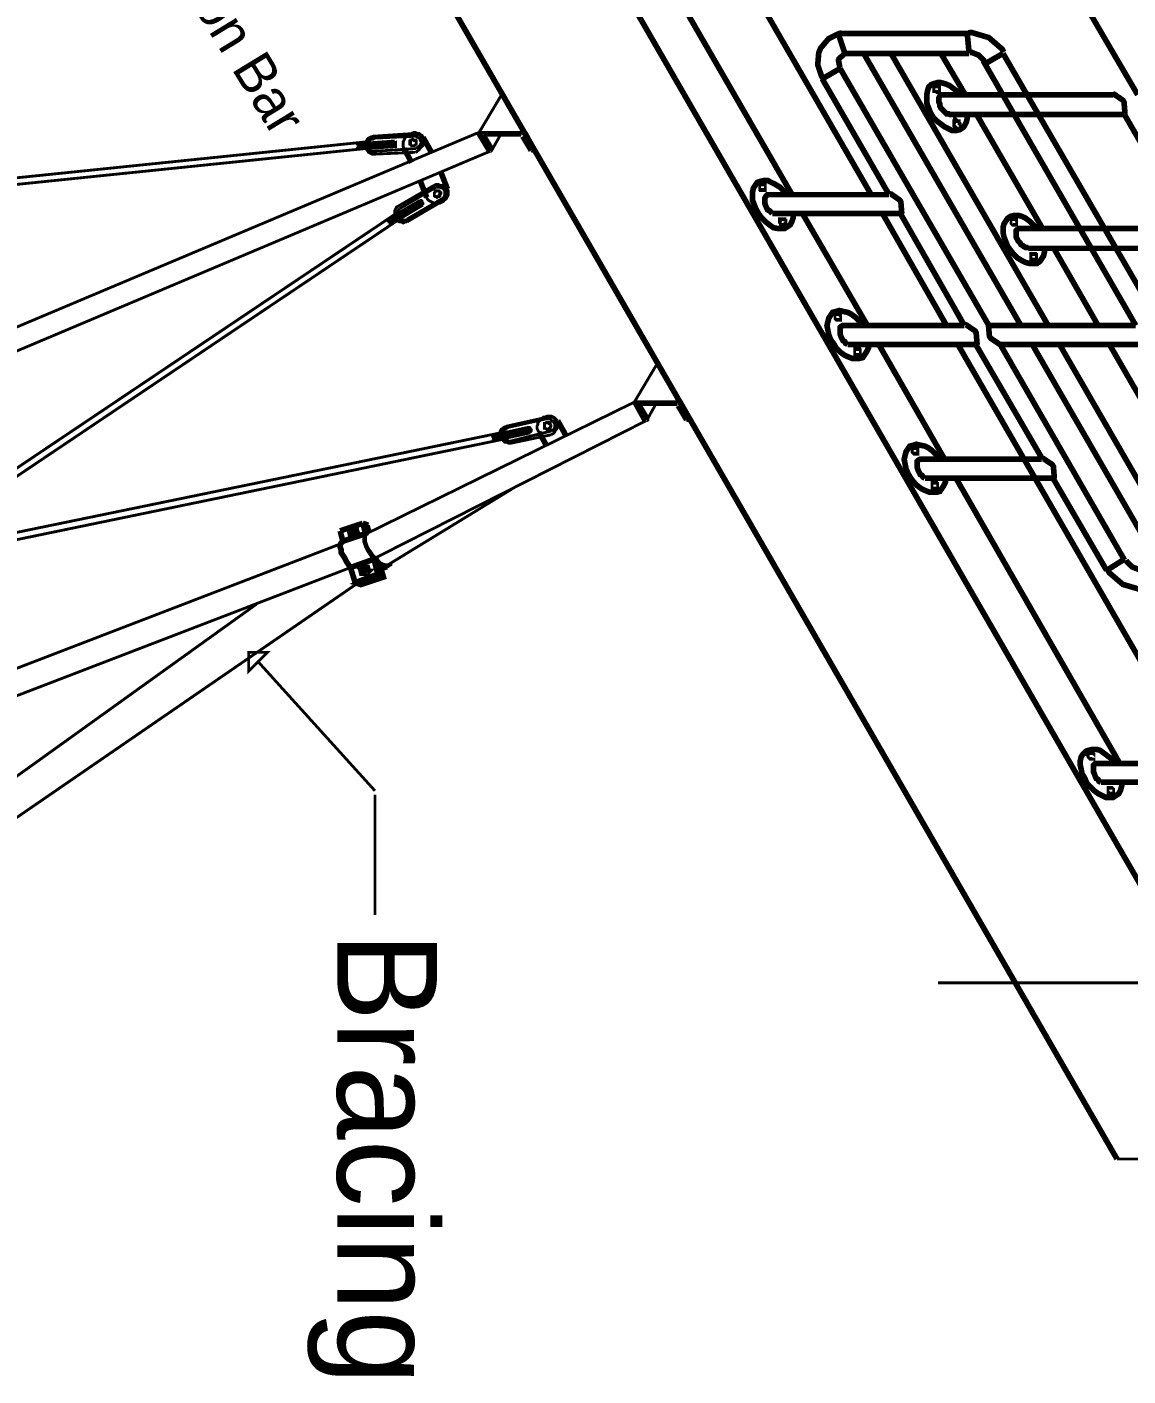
# Model space of a CAD drawing. Extents: x 0 to 11.7, y 0 to 16.5.
# Drawn here: x 7.175 to 9.124, y 6.17 to 8.558 of the extents above; entities that cross this region are included whole.
import ezdxf

# ---------------------------------------------------------------- set-up
doc = ezdxf.new("R2010")
doc.units = 0
doc.layers.get('0').update_dxf_attribs({"linetype": 'CONTINUOUS'})

msp = doc.modelspace()

# ---------------------------------------------------------------- linework, layer by layer
at = {"color": 0}
for points, const_width in [([(9.10444, 6.55447), (6.2111, 11.5661)], 0.01), ([(9.42611, 6.55447), (6.53276, 11.5661)], 0.01), ([(9.14111, 8.43778), (8.87608, 8.89111)], 0.01), ([(8.52946, 8.26113), (8.23779, 8.76611)], 0.01), ([(8.66943, 8.26113), (8.37776, 8.76611)], 0.01), ([(8.61751, 8.54719), (8.61313, 8.54656), (8.59386, 8.53694), (8.58003, 8.52051), (8.57829, 8.51639), (8.57661, 8.51232), (8.57482, 8.49083), (8.58171, 8.47043), (8.58431, 8.46685)], 0.01), ([(8.61111, 8.54611), (8.62278, 8.51113)], 0.01), ([(8.84446, 8.54611), (8.6161, 8.54611)], 0.01), ([(8.83946, 8.54611), (8.84278, 8.51113)], 0.01), ([(8.9044, 8.51335), (8.9011, 8.51888), (8.8775, 8.53922), (8.84754, 8.54801), (8.8411, 8.54775)], 0.01), ([(8.62381, 8.51079), (8.62244, 8.51053), (8.61242, 8.50168), (8.61193, 8.50032), (8.61149, 8.49903), (8.6141, 8.48594), (8.61501, 8.48486)], 0.01), ([(8.84278, 8.51113), (8.62278, 8.51113)], 0.01), ([(8.93446, 8.02946), (8.65608, 8.51113)], 0.01), ([(8.98281, 8.02946), (8.70443, 8.51113)], 0.01), ([(8.8361, 8.43778), (8.79275, 8.51113)], 0.01), ([(8.87001, 8.49599), (8.86882, 8.49858), (8.85926, 8.50825), (8.84754, 8.51281), (8.84358, 8.51281)], 0.01), ([(9.13781, 8.02946), (8.86778, 8.49778)], 0.01), ([(8.90278, 8.51113), (8.8711, 8.49278)], 0.01), ([(9.40608, 7.64279), (8.90278, 8.51113)], 0.01), ([(8.61442, 8.48443), (8.58279, 8.4661)], 0.01), ([(8.87776, 8.02946), (8.61442, 8.48443)], 0.01), ([(8.70111, 8.26113), (8.58279, 8.4661)], 0.01), ([(8.82611, 8.43778), (8.82112, 8.44444), (8.81446, 8.44943), (8.80778, 8.45443), (8.79943, 8.45779), (8.79275, 8.45942), (8.78614, 8.45942), (8.78108, 8.45779), (8.7761, 8.45611), (8.77111, 8.45111), (8.76942, 8.44612), (8.76779, 8.43778), (8.76779, 8.4311), (8.76779, 8.42279), (8.77111, 8.41444), (8.77447, 8.40608), (8.77946, 8.39779), (8.78614, 8.39111), (8.79275, 8.38613), (8.79943, 8.38112), (8.8061, 8.37776), (8.81278, 8.37446), (8.81944, 8.37446), (8.82611, 8.37608), (8.83111, 8.37944), (8.83442, 8.38276), (8.83778, 8.38943), (8.83946, 8.39611), (8.83946, 8.40278)], 0.01), ([(7.97444, 8.36947), (8.01611, 8.43946)], 0.005), ([(8.79275, 8.43778), (8.79113, 8.43608), (8.78944, 8.43278), (8.78944, 8.4311), (8.78944, 8.42779), (8.78944, 8.42443), (8.79113, 8.42111), (8.79113, 8.41775), (8.79275, 8.41444), (8.79611, 8.41114), (8.79779, 8.40944), (8.80111, 8.40608), (8.80279, 8.40446), (8.8061, 8.40446), (8.80946, 8.40278), (8.81108, 8.40278)], 0.01), ([(9.09776, 8.43778), (8.79113, 8.43778)], 0.01), ([(9.11778, 8.40446), (9.11849, 8.40631), (9.11697, 8.42486), (9.116, 8.42654), (9.11501, 8.42822), (9.09967, 8.43886), (9.09771, 8.43913)], 0.01), ([(9.11778, 8.40278), (8.81108, 8.40278)], 0.01), ([(8.97276, 8.20111), (8.85612, 8.40278)], 0.01), ([(9.23443, 8.20111), (9.11778, 8.40278)], 0.01), ([(7.77447, 8.35444), (5.52111, 8.12278)], 0.005), ([(7.97444, 8.3711), (5.98443, 7.53276), (5.59278, 7.36947)], 0.005), ([(7.78614, 8.36442), (7.78276, 8.36279), (7.77946, 8.36111), (7.77778, 8.35943), (7.7761, 8.35612), (7.77447, 8.35444), (7.77279, 8.35113), (7.77279, 8.34776), (7.77447, 8.34446), (7.7761, 8.3411), (7.77778, 8.33946), (7.77946, 8.3361), (7.78276, 8.33442), (7.78614, 8.33279), (7.78944, 8.33279)], 0.005), ([(7.78944, 8.36111), (7.78776, 8.35943), (7.78444, 8.35943), (7.78276, 8.35781), (7.77946, 8.35612), (7.77946, 8.35444), (7.77778, 8.35113), (7.77778, 8.34944), (7.77778, 8.34614), (7.77946, 8.34446), (7.78108, 8.34278), (7.78276, 8.33946), (7.78444, 8.33778), (7.78776, 8.33778)], 0.005), ([(7.77946, 8.35275), (7.82611, 8.35612)], 0.005), ([(7.78614, 8.36442), (7.86111, 8.36947)], 0.005), ([(7.78776, 8.35444), (7.78776, 8.35275), (7.78944, 8.35113), (7.78944, 8.34944), (7.78944, 8.34776), (7.78944, 8.34614), (7.78944, 8.34446), (7.78944, 8.34278)], 0.005), ([(7.78944, 8.36111), (7.85943, 8.36442), (7.86111, 8.36442), (7.86442, 8.36442), (7.8661, 8.36279), (7.86947, 8.36111), (7.8711, 8.35943), (7.8711, 8.35781), (7.87278, 8.35444), (7.87278, 8.35275), (7.8711, 8.34944), (7.8711, 8.34776), (7.86778, 8.34614), (7.8661, 8.34446), (7.86442, 8.34278)], 0.005), ([(7.78944, 8.35444), (7.79113, 8.35275), (7.79113, 8.35113), (7.79275, 8.35113), (7.79275, 8.34944), (7.79275, 8.34776), (7.79275, 8.34614), (7.79275, 8.34446), (7.79113, 8.34446)], 0.005), ([(7.79275, 8.35444), (7.79275, 8.35275), (7.79443, 8.35113), (7.79443, 8.34944), (7.79611, 8.34776), (7.79443, 8.34614), (7.79443, 8.34446)], 0.005), ([(7.79443, 8.35444), (7.79611, 8.35275), (7.79611, 8.35113), (7.79779, 8.35113), (7.79779, 8.34944), (7.79779, 8.34776), (7.79779, 8.34614), (7.79611, 8.34446)], 0.005), ([(7.79611, 8.35444), (7.79779, 8.35275), (7.79943, 8.35275), (7.79943, 8.35113), (7.79943, 8.34944), (7.79943, 8.34776), (7.79943, 8.34614), (7.79943, 8.34446), (7.79779, 8.34446)], 0.005), ([(7.79943, 8.35444), (7.80111, 8.35275), (7.80111, 8.35113), (7.80279, 8.34944), (7.80279, 8.34776), (7.80111, 8.34614), (7.80111, 8.34446)], 0.005), ([(7.80111, 8.35444), (7.80279, 8.35275), (7.80447, 8.35275), (7.80447, 8.35113), (7.80447, 8.34944), (7.80447, 8.34776), (7.80447, 8.34614), (7.80279, 8.34446)], 0.005), ([(7.80447, 8.35444), (7.8061, 8.35444), (7.8061, 8.35275), (7.8061, 8.35113), (7.80778, 8.34944), (7.80778, 8.34776), (7.8061, 8.34776), (7.8061, 8.34614), (7.8061, 8.34446)], 0.005), ([(7.80778, 8.35444), (7.80946, 8.35275), (7.80946, 8.35113), (7.80946, 8.34944), (7.80946, 8.34776), (7.80946, 8.34614), (7.80778, 8.34446)], 0.005), ([(7.80946, 8.35444), (7.81108, 8.35444), (7.81108, 8.35275), (7.81108, 8.35113), (7.81278, 8.34944), (7.81108, 8.34776), (7.81108, 8.34614), (7.81108, 8.34446)], 0.005), ([(7.81108, 8.35444), (7.81278, 8.35444), (7.81278, 8.35275), (7.81446, 8.35113), (7.81446, 8.34944), (7.81446, 8.34776), (7.81278, 8.34614), (7.81278, 8.34446)], 0.005), ([(7.81446, 8.35444), (7.81614, 8.35275), (7.81614, 8.35113), (7.81614, 8.34944), (7.81614, 8.34776), (7.81614, 8.34614), (7.81446, 8.34446)], 0.005), ([(7.81614, 8.35444), (7.81776, 8.35444), (7.81776, 8.35275), (7.81776, 8.35113), (7.81944, 8.35113), (7.81944, 8.34944), (7.81944, 8.34776), (7.81776, 8.34614), (7.81776, 8.34446)], 0.005), ([(7.81944, 8.35612), (7.81944, 8.35444), (7.82112, 8.35275), (7.82112, 8.35113), (7.82112, 8.34944), (7.82112, 8.34776), (7.82112, 8.34614), (7.81944, 8.34446)], 0.005), ([(7.82112, 8.35612), (7.82275, 8.35444), (7.82275, 8.35275), (7.82443, 8.35275), (7.82443, 8.35113), (7.82443, 8.34944), (7.82443, 8.34776), (7.82275, 8.34614)], 0.005), ([(7.82443, 8.35612), (7.82443, 8.35444), (7.82611, 8.35275), (7.82611, 8.35113), (7.82611, 8.34944), (7.82611, 8.34776), (7.82611, 8.34614), (7.82443, 8.34614)], 0.005), ([(7.82611, 8.35612), (7.82611, 8.35444), (7.82781, 8.35444), (7.82781, 8.35275), (7.82781, 8.35113), (7.82781, 8.34944), (7.82781, 8.34776), (7.82781, 8.34614), (7.82611, 8.34614)], 0.005), ([(7.87608, 8.36279), (7.87446, 8.3661), (7.8711, 8.36778), (7.86947, 8.36947), (7.8661, 8.36947), (7.86279, 8.3711), (7.85943, 8.3711), (7.85612, 8.36947), (7.85275, 8.36778), (7.84944, 8.3661), (7.84614, 8.36442), (7.84446, 8.36111), (7.84278, 8.35781), (7.8411, 8.35444), (7.8411, 8.35113), (7.8411, 8.34944), (7.8411, 8.34614), (7.84278, 8.34278)], 0.005), ([(7.86111, 8.36947), (7.8661, 8.36778), (7.86778, 8.36778), (7.8711, 8.3661), (7.87446, 8.36279), (7.87608, 8.36111), (7.87608, 8.35781), (7.87608, 8.35444), (7.87608, 8.35113), (7.87608, 8.34776), (7.87446, 8.34614), (7.8711, 8.34278), (7.86947, 8.3411), (7.8661, 8.33778), (7.86279, 8.3361)], 0.005), ([(7.89111, 8.3361), (7.87608, 8.36279)], 0.01), ([(7.99447, 8.33778), (7.97444, 8.3711)], 0.01), ([(7.97444, 8.3711), (8.0561, 8.3711)], 0.005), ([(7.99778, 8.3411), (7.98281, 8.3661)], 0.01), ([(7.98281, 8.3661), (8.04943, 8.3661)], 0.005), ([(7.99778, 8.33946), (8.01281, 8.3661)], 0.005), ([(8.05246, 8.36654), (8.05236, 8.36675), (8.05083, 8.36778), (8.05029, 8.36778)], 0.005), ([(8.06776, 8.33946), (8.05279, 8.36442)], 0.01), ([(8.07443, 8.33778), (8.0561, 8.3711)], 0.01), ([(7.77447, 8.34278), (5.52279, 8.11111)], 0.005), ([(7.99447, 8.33778), (6.00444, 7.49778), (5.6161, 7.33279)], 0.005), ([(7.75776, 8.35275), (7.75944, 8.35275), (7.75944, 8.35113), (7.76113, 8.34944), (7.76113, 8.34776), (7.76113, 8.34614), (7.76113, 8.34446), (7.75944, 8.34278)], 0.005), ([(7.76113, 8.35275), (7.76113, 8.35113), (7.76281, 8.35113), (7.76281, 8.34944), (7.76281, 8.34776), (7.76281, 8.34614), (7.76281, 8.34446), (7.76113, 8.34278)], 0.005), ([(7.76281, 8.35275), (7.76443, 8.35113), (7.76443, 8.34944), (7.76611, 8.34776), (7.76611, 8.34614), (7.76443, 8.34446), (7.76443, 8.34278)], 0.005), ([(7.76443, 8.35275), (7.76611, 8.35113), (7.76779, 8.34944), (7.76779, 8.34776), (7.76779, 8.34614), (7.76779, 8.34446), (7.76779, 8.34278), (7.76611, 8.34278)], 0.005), ([(7.76779, 8.35275), (7.76942, 8.35113), (7.76942, 8.34944), (7.77111, 8.34776), (7.77111, 8.34614), (7.77111, 8.34446), (7.76942, 8.34278)], 0.005), ([(7.76942, 8.35275), (7.77111, 8.35113), (7.77111, 8.34944), (7.77279, 8.34944), (7.77279, 8.34776), (7.77279, 8.34614), (7.77279, 8.34446), (7.77279, 8.34278), (7.77111, 8.34278)], 0.005), ([(7.77279, 8.35275), (7.77279, 8.35113)], 0.005), ([(7.77447, 8.34278), (7.77279, 8.34278)], 0.005), ([(7.77778, 8.35275), (7.77946, 8.35113), (7.77946, 8.34944), (7.77946, 8.34776), (7.77946, 8.34614), (7.77946, 8.34446)], 0.005), ([(7.77946, 8.35275), (7.78108, 8.35275), (7.78108, 8.35113), (7.78276, 8.34944), (7.78276, 8.34776), (7.78276, 8.34614), (7.78108, 8.34446), (7.78108, 8.34278)], 0.005), ([(7.77946, 8.34278), (7.82611, 8.34614)], 0.005), ([(7.78276, 8.35275), (7.78444, 8.35113), (7.78444, 8.34944), (7.78444, 8.34776), (7.78444, 8.34614), (7.78444, 8.34446), (7.78444, 8.34278)], 0.005), ([(7.78444, 8.35275), (7.78614, 8.35275), (7.78614, 8.35113), (7.78776, 8.34944), (7.78776, 8.34776), (7.78776, 8.34614), (7.78614, 8.34446), (7.78614, 8.34278)], 0.005), ([(7.78776, 8.33778), (7.86442, 8.34278)], 0.005), ([(7.78944, 8.33279), (7.86279, 8.3361)], 0.005), ([(7.85612, 8.31776), (7.84278, 8.34278)], 0.01), ([(7.99528, 8.33778), (7.99582, 8.33778), (7.99735, 8.33886), (7.99744, 8.33903), (7.99756, 8.33925), (7.99756, 8.34136), (7.99744, 8.34153)], 0.005), ([(8.06808, 8.33903), (8.06825, 8.33886), (8.06976, 8.33778), (8.07026, 8.33778)], 0.005), ([(8.06944, 8.33778), (8.07443, 8.33778)], 0.005), ([(7.8711, 8.28614), (7.88276, 8.25612)], 0.01), ([(7.90776, 8.30111), (7.91943, 8.27111)], 0.01), ([(8.51942, 8.26113), (8.51281, 8.26942), (8.50776, 8.27447), (8.49946, 8.27946), (8.49278, 8.28276), (8.48611, 8.28614), (8.47944, 8.28614), (8.47276, 8.28444), (8.46778, 8.28276), (8.46446, 8.27778), (8.4611, 8.27279), (8.45942, 8.26611), (8.45942, 8.25776), (8.45942, 8.25108), (8.46278, 8.24278), (8.4661, 8.23443), (8.47114, 8.22613), (8.47613, 8.21946), (8.48281, 8.21278), (8.48942, 8.20779), (8.4961, 8.20281), (8.50444, 8.20111), (8.51113, 8.20111), (8.51611, 8.20111), (8.52111, 8.20443), (8.5261, 8.20779), (8.52946, 8.21446), (8.53108, 8.21946), (8.53108, 8.22775)], 0.01), ([(7.83279, 8.2411), (7.89611, 8.27778)], 0.005), ([(7.83442, 8.23611), (7.89947, 8.27447)], 0.005), ([(7.84776, 8.21778), (7.90776, 8.25276), (7.91114, 8.25444), (7.91276, 8.25612), (7.91444, 8.25944), (7.91444, 8.26113), (7.91444, 8.26443), (7.91444, 8.26611), (7.91444, 8.26779), (7.91276, 8.27111), (7.91114, 8.27279), (7.90776, 8.27279), (7.90608, 8.27447), (7.90278, 8.27447), (7.89947, 8.27447)], 0.005), ([(7.91943, 8.27111), (7.92111, 8.26779), (7.92111, 8.26443), (7.92111, 8.26113), (7.91943, 8.25776), (7.91775, 8.25444), (7.91444, 8.25276), (7.91276, 8.24946), (7.90944, 8.24778), (7.90608, 8.2461), (7.90278, 8.2461), (7.89947, 8.2461), (7.89611, 8.2461), (7.89279, 8.24778), (7.88943, 8.24946), (7.88613, 8.25108), (7.88444, 8.25276), (7.88276, 8.25612)], 0.005), ([(7.91276, 8.25108), (7.91613, 8.25276), (7.91775, 8.25612), (7.91943, 8.25944), (7.91943, 8.26281), (7.91943, 8.26611), (7.91943, 8.26942), (7.91775, 8.27111), (7.91444, 8.27447), (7.91276, 8.2761), (7.90944, 8.27778), (7.90608, 8.27778), (7.90278, 8.27946), (7.89947, 8.27946), (7.89611, 8.27778)], 0.005), ([(8.48779, 8.26113), (8.48611, 8.26113), (8.48443, 8.25944), (8.48281, 8.25776), (8.48112, 8.25444), (8.48112, 8.25276), (8.48112, 8.24946), (8.48112, 8.2461), (8.48281, 8.2411), (8.48443, 8.23779), (8.48611, 8.23443), (8.48942, 8.23281), (8.49278, 8.22944), (8.49447, 8.22775)], 0.01), ([(8.70111, 8.26113), (8.48779, 8.26113)], 0.01), ([(8.72276, 8.22775), (8.72347, 8.2296), (8.72194, 8.24821), (8.72097, 8.24989), (8.72, 8.25157), (8.70464, 8.26221), (8.70269, 8.26247)], 0.01), ([(7.84776, 8.21278), (7.84446, 8.21278), (7.8411, 8.2111), (7.83778, 8.21278), (7.83442, 8.21278), (7.83111, 8.21446), (7.82943, 8.2161), (7.82781, 8.21946), (7.82611, 8.22276), (7.82611, 8.22613), (7.82611, 8.22944), (7.82611, 8.23281), (7.82781, 8.23611), (7.82943, 8.23942), (7.83279, 8.2411)], 0.005), ([(7.83111, 8.22775), (7.8711, 8.25108)], 0.005), ([(7.84776, 8.21778), (7.84614, 8.2161), (7.84278, 8.2161), (7.83946, 8.2161), (7.83778, 8.2161), (7.8361, 8.21778), (7.83279, 8.21946), (7.83279, 8.22114), (7.83111, 8.22276), (7.83111, 8.22613), (7.83111, 8.22775), (7.83111, 8.23112), (7.83279, 8.23443), (7.83442, 8.23611)], 0.005), ([(7.83442, 8.21778), (7.87608, 8.24278)], 0.005), ([(7.84944, 8.22613), (7.84944, 8.22775), (7.84944, 8.22944), (7.84944, 8.23112), (7.84776, 8.23112), (7.84776, 8.23281), (7.84614, 8.23443), (7.84446, 8.23611)], 0.005), ([(7.85113, 8.22775), (7.85113, 8.22944), (7.85113, 8.23112), (7.84944, 8.23281), (7.84944, 8.23443), (7.84776, 8.23443), (7.84776, 8.23611), (7.84614, 8.23611)], 0.005), ([(7.84776, 8.21278), (7.91276, 8.25108)], 0.005), ([(7.85275, 8.22775), (7.85275, 8.22944), (7.85275, 8.23112), (7.85275, 8.23281), (7.85275, 8.23443), (7.85113, 8.23443), (7.85113, 8.23611), (7.84944, 8.23779), (7.84776, 8.23779)], 0.005), ([(7.85444, 8.22944), (7.85444, 8.23112), (7.85444, 8.23281), (7.85444, 8.23443), (7.85444, 8.23611), (7.85275, 8.23779), (7.85113, 8.23779), (7.84944, 8.23942)], 0.005), ([(7.85781, 8.23112), (7.85781, 8.23281), (7.85781, 8.23443), (7.85612, 8.23611), (7.85612, 8.23779), (7.85444, 8.23942), (7.85275, 8.23942)], 0.005), ([(7.85943, 8.23281), (7.85943, 8.23443), (7.85943, 8.23611), (7.85943, 8.23779), (7.85781, 8.23942), (7.85612, 8.2411), (7.85444, 8.2411)], 0.005), ([(7.86111, 8.23281), (7.86111, 8.23443), (7.86111, 8.23611), (7.86111, 8.23779), (7.86111, 8.23942), (7.85943, 8.23942), (7.85943, 8.2411), (7.85781, 8.24278), (7.85612, 8.24278)], 0.005), ([(7.86279, 8.23443), (7.86279, 8.23611), (7.86279, 8.23779), (7.86279, 8.23942), (7.86111, 8.2411), (7.86111, 8.24278), (7.85943, 8.24278), (7.85781, 8.24447)], 0.005), ([(7.86442, 8.23611), (7.8661, 8.23779), (7.8661, 8.23942), (7.86442, 8.23942), (7.86442, 8.2411), (7.86442, 8.24278), (7.86279, 8.24278), (7.86111, 8.24447)], 0.005), ([(7.86778, 8.23779), (7.86778, 8.23942), (7.86778, 8.2411), (7.8661, 8.24278), (7.8661, 8.24447), (7.86442, 8.24447), (7.86442, 8.2461), (7.86279, 8.2461)], 0.005), ([(7.86947, 8.23779), (7.86947, 8.23942), (7.86947, 8.2411), (7.86947, 8.24278), (7.86947, 8.24447), (7.86778, 8.24447), (7.86778, 8.2461), (7.8661, 8.24778), (7.86442, 8.24778)], 0.005), ([(7.8711, 8.23942), (7.87278, 8.2411), (7.87278, 8.24278), (7.8711, 8.24447), (7.8711, 8.2461), (7.86947, 8.24778), (7.86778, 8.24778), (7.86778, 8.24946)], 0.005), ([(7.87446, 8.2411), (7.87446, 8.24278), (7.87446, 8.24447), (7.87278, 8.2461), (7.87278, 8.24778), (7.8711, 8.24946), (7.86947, 8.24946)], 0.005), ([(7.87608, 8.24278), (7.87608, 8.24447), (7.87608, 8.2461), (7.87446, 8.24778), (7.87446, 8.24946), (7.87278, 8.24946), (7.87278, 8.25108), (7.8711, 8.25108)], 0.005), ([(7.82611, 8.22613), (6.14279, 7.09614)], 0.005), ([(7.82943, 8.21446), (6.1511, 7.0861)], 0.005), ([(7.81776, 8.20611), (7.81776, 8.20779), (7.81776, 8.20942), (7.81776, 8.2111), (7.81776, 8.21278), (7.81614, 8.21278), (7.81614, 8.21446), (7.81446, 8.21446), (7.81278, 8.2161)], 0.005), ([(7.81944, 8.20779), (7.81944, 8.20942), (7.81944, 8.2111), (7.81944, 8.21278), (7.81776, 8.21446), (7.81776, 8.2161), (7.81614, 8.2161), (7.81446, 8.21778)], 0.005), ([(7.82112, 8.20942), (7.82112, 8.2111), (7.82112, 8.21278), (7.82112, 8.21446), (7.82112, 8.2161), (7.81944, 8.21778), (7.81776, 8.21778), (7.81614, 8.21778)], 0.005), ([(7.82275, 8.2111), (7.82275, 8.21278), (7.82275, 8.21446), (7.82275, 8.2161), (7.82275, 8.21778), (7.82112, 8.21946), (7.81944, 8.21946), (7.81776, 8.22114)], 0.005), ([(7.82611, 8.21278), (7.82611, 8.21446), (7.82611, 8.2161), (7.82443, 8.21778), (7.82443, 8.21946), (7.82275, 8.21946), (7.82275, 8.22114), (7.82112, 8.22114)], 0.005), ([(7.82781, 8.21446), (7.82781, 8.2161), (7.82781, 8.21778), (7.82781, 8.21946), (7.82611, 8.22114), (7.82443, 8.22114), (7.82443, 8.22276), (7.82275, 8.22276)], 0.005), ([(7.82611, 8.22276), (7.82443, 8.22444)], 0.005), ([(7.82943, 8.21446), (7.82943, 8.2161)], 0.005), ([(7.8361, 8.21778), (7.8361, 8.21946), (7.8361, 8.22114), (7.8361, 8.22276), (7.8361, 8.22444), (7.83442, 8.22444), (7.83442, 8.22613), (7.83279, 8.22775), (7.83111, 8.22775)], 0.005), ([(7.83442, 8.21778), (7.83442, 8.21946), (7.83442, 8.22114), (7.83279, 8.22276), (7.83279, 8.22444), (7.83111, 8.22444), (7.83111, 8.22613)], 0.005), ([(7.83778, 8.21946), (7.83778, 8.22114), (7.83778, 8.22276), (7.83778, 8.22444), (7.83778, 8.22613), (7.8361, 8.22775), (7.83442, 8.22775), (7.83442, 8.22944)], 0.005), ([(7.8411, 8.22114), (7.8411, 8.22276), (7.8411, 8.22444), (7.83946, 8.22613), (7.83946, 8.22775), (7.83778, 8.22944), (7.8361, 8.22944)], 0.005), ([(7.84278, 8.22276), (7.84278, 8.22444), (7.84278, 8.22613), (7.84278, 8.22775), (7.8411, 8.22944), (7.83946, 8.23112), (7.83778, 8.23112)], 0.005), ([(7.84446, 8.22444), (7.84446, 8.22613), (7.84446, 8.22775), (7.84446, 8.22944), (7.84278, 8.23112), (7.8411, 8.23281), (7.83946, 8.23281)], 0.005), ([(7.84776, 8.22444), (7.84776, 8.22613), (7.84776, 8.22775), (7.84776, 8.22944), (7.84614, 8.23112), (7.84446, 8.23281), (7.84278, 8.23443)], 0.005), ([(8.72114, 8.22775), (8.49447, 8.22775)], 0.01), ([(8.66276, 8.02946), (8.54779, 8.22775)], 0.01), ([(8.80279, 8.02946), (8.68946, 8.22775)], 0.01), ([(8.83442, 8.02946), (8.72114, 8.22775)], 0.01), ([(8.96278, 8.20111), (8.95611, 8.20779), (8.94943, 8.21446), (8.94276, 8.21946), (8.93608, 8.22276), (8.92947, 8.22444), (8.92279, 8.22444), (8.91613, 8.22276), (8.91114, 8.21946), (8.90776, 8.21446), (8.90446, 8.20942), (8.90278, 8.20281), (8.90278, 8.19444), (8.90446, 8.18608), (8.90776, 8.17779), (8.91114, 8.16943), (8.91613, 8.16276), (8.92111, 8.15608), (8.92779, 8.14947), (8.93608, 8.14442), (8.94276, 8.14111), (8.94943, 8.13943), (8.95611, 8.13943), (8.96278, 8.13943), (8.96778, 8.14279), (8.97114, 8.14779), (8.97444, 8.15278), (8.97613, 8.15944), (8.97613, 8.16775)], 0.01), ([(8.92947, 8.20111), (8.92779, 8.19943), (8.92611, 8.19775), (8.92611, 8.19444), (8.92611, 8.19114), (8.92611, 8.18946), (8.92611, 8.18608), (8.92779, 8.18278), (8.92947, 8.17947), (8.93278, 8.17611), (8.93446, 8.17279), (8.93778, 8.17111), (8.93946, 8.16943), (8.94276, 8.16775), (8.94612, 8.16775), (8.94775, 8.16775)], 0.01), ([(9.23443, 8.20111), (8.92779, 8.20111)], 0.01), ([(9.25444, 8.16613), (8.94775, 8.16613)], 0.01), ([(9.07112, 8.02946), (8.99278, 8.16613)], 0.01), ([(8.65278, 8.02946), (8.64779, 8.03776), (8.64111, 8.04443), (8.63444, 8.04943), (8.62776, 8.05279), (8.61947, 8.05447), (8.61279, 8.0561), (8.60781, 8.05447), (8.60113, 8.05279), (8.59776, 8.04779), (8.59446, 8.04275), (8.59278, 8.03614), (8.5911, 8.02946), (8.59278, 8.02111), (8.59446, 8.01281), (8.59776, 8.00444), (8.60275, 7.99778), (8.60781, 7.98942), (8.61442, 7.98281), (8.6211, 7.97775), (8.62776, 7.97444), (8.63613, 7.97114), (8.64279, 7.97114), (8.64779, 7.97114), (8.65446, 7.97276), (8.65776, 7.97775), (8.66114, 7.98281), (8.66444, 7.98942), (8.66444, 7.9961)], 0.01), ([(8.6211, 8.02946), (8.61947, 8.02946), (8.6161, 8.02778), (8.61442, 8.0261), (8.61442, 8.02279), (8.61442, 8.02111), (8.61442, 8.01779), (8.61442, 8.01443), (8.6161, 8.00944), (8.61778, 8.00612), (8.61947, 8.00276), (8.62278, 8.00108), (8.62446, 7.99778), (8.62776, 7.9961)], 0.01), ([(8.83442, 8.02946), (8.61778, 8.02946)], 0.01), ([(8.85612, 7.9961), (8.85682, 7.99794), (8.85525, 8.01654), (8.85428, 8.01824), (8.85335, 8.01992), (8.838, 8.03049), (8.83604, 8.03076)], 0.01), ([(8.87776, 8.03114), (8.87711, 8.02935), (8.87864, 8.01069), (8.87961, 8.009), (8.88058, 8.00732), (8.896, 7.99675), (8.89789, 7.99642)], 0.01), ([(9.13781, 8.02946), (8.87776, 8.02946)], 0.01), ([(8.85444, 7.9961), (8.62776, 7.9961)], 0.01), ([(8.79943, 7.79275), (8.68278, 7.9961)], 0.01), ([(9.25108, 7.25444), (8.82275, 7.9961)], 0.01), ([(8.97276, 7.79275), (8.85444, 7.9961)], 0.01), ([(9.15776, 7.9961), (8.89779, 7.9961)], 0.01), ([(9.11778, 7.61442), (8.89779, 7.9961)], 0.01), ([(9.18446, 7.59776), (8.95443, 7.9961)], 0.01), ([(9.20281, 7.64947), (9.00276, 7.9961)], 0.01), ([(9.28444, 7.66114), (9.0911, 7.9961)], 0.01), ([(8.24946, 7.89279), (8.29113, 7.96278)], 0.005), ([(8.25108, 7.89442), (7.77279, 7.65944)], 0.005), ([(8.26942, 7.86111), (8.25108, 7.89442)], 0.01), ([(8.25108, 7.89442), (8.33111, 7.89442)], 0.005), ([(8.27279, 7.86442), (8.25776, 7.88943)], 0.01), ([(8.25776, 7.88943), (8.32611, 7.88943)], 0.005), ([(8.27279, 7.86279), (8.28776, 7.88943)], 0.005), ([(8.34278, 7.86279), (8.32781, 7.88781)], 0.01), ([(8.3291, 7.88986), (8.329, 7.89008), (8.32747, 7.89111), (8.32693, 7.89111)], 0.005), ([(8.34944, 7.86111), (8.33111, 7.89442)], 0.01), ([(8.27111, 7.86111), (7.78776, 7.6161)], 0.005), ([(8.02279, 7.85113), (8.09776, 7.86778)], 0.005), ([(8.02778, 7.84944), (8.09446, 7.86442), (8.09776, 7.86442), (8.10113, 7.86442), (8.10275, 7.86279), (8.10444, 7.86111), (8.10781, 7.85943), (8.10781, 7.85781), (8.10943, 7.85612), (8.10943, 7.85444), (8.10943, 7.85113), (8.10943, 7.84944), (8.10781, 7.84614), (8.10612, 7.84446), (8.10275, 7.84278)], 0.005), ([(8.11442, 7.86111), (8.11111, 7.86442), (8.10943, 7.8661), (8.10612, 7.86778), (8.10275, 7.86947), (8.09944, 7.86947), (8.09614, 7.86947), (8.09278, 7.86778), (8.08946, 7.86778), (8.0861, 7.86442), (8.08442, 7.86279), (8.08111, 7.85943), (8.07943, 7.85781), (8.07943, 7.85444), (8.07781, 7.85113), (8.07781, 7.84776), (8.07943, 7.84446), (8.08111, 7.8411)], 0.005), ([(8.09776, 7.86778), (8.10113, 7.86778), (8.10444, 7.86778), (8.10781, 7.8661), (8.10943, 7.86442), (8.11111, 7.86111), (8.11279, 7.85943), (8.11442, 7.85612), (8.11442, 7.85275), (8.11442, 7.84944), (8.11279, 7.84614), (8.11111, 7.84446), (8.10943, 7.8411), (8.10612, 7.83778), (8.10275, 7.8361)], 0.005), ([(8.12944, 7.83442), (8.11442, 7.86111)], 0.01), ([(8.26942, 7.86111), (8.27111, 7.86111)], 0.005), ([(8.27192, 7.86111), (8.27246, 7.86111), (8.27399, 7.86219), (8.27408, 7.86236), (8.27425, 7.86257), (8.27425, 7.86469), (8.27408, 7.86486)], 0.005), ([(8.3431, 7.86236), (8.34321, 7.86219), (8.34478, 7.86111), (8.34526, 7.86111)], 0.005), ([(8.34446, 7.86111), (8.34944, 7.86111)], 0.005), ([(8.01281, 7.83946), (5.87446, 7.39947)], 0.005), ([(7.99778, 7.8361), (7.99946, 7.83442), (7.99946, 7.83279), (8.00108, 7.83111), (8.00108, 7.82943), (8.00108, 7.82781), (7.99946, 7.82611)], 0.005), ([(7.99946, 7.8361), (8.00108, 7.8361), (8.00108, 7.83442), (8.00276, 7.83279), (8.00276, 7.83111), (8.00276, 7.82943), (8.00276, 7.82781), (8.00276, 7.82611)], 0.005), ([(8.00108, 7.8361), (8.00276, 7.8361), (8.00444, 7.83442), (8.00444, 7.83279), (8.00612, 7.83111), (8.00612, 7.82943), (8.00444, 7.82781), (8.00444, 7.82611)], 0.005), ([(8.00444, 7.8361), (8.00612, 7.8361), (8.00612, 7.83442), (8.00776, 7.83279), (8.00776, 7.83111), (8.00776, 7.82943), (8.00776, 7.82781), (8.00776, 7.82611)], 0.005), ([(8.00612, 7.83778), (8.00776, 7.8361), (8.00944, 7.83442), (8.00944, 7.83279), (8.01113, 7.83111), (8.01113, 7.82943), (8.00944, 7.82781)], 0.005), ([(8.00944, 7.83778), (8.00944, 7.8361), (8.01113, 7.8361), (8.01113, 7.83442), (8.01281, 7.83279), (8.01281, 7.83111), (8.01281, 7.82943), (8.01113, 7.82781)], 0.005), ([(8.01113, 7.83778), (8.01281, 7.83778)], 0.005), ([(8.02279, 7.85113), (8.01942, 7.84944), (8.01779, 7.84776), (8.01443, 7.84614), (8.01281, 7.84278), (8.01281, 7.83946), (8.01281, 7.8361), (8.01281, 7.83279), (8.01443, 7.83111), (8.01611, 7.82781), (8.01779, 7.82611), (8.02111, 7.82275), (8.02447, 7.82275), (8.02778, 7.82112), (8.03108, 7.82112)], 0.005), ([(8.01443, 7.82943), (8.01443, 7.82781)], 0.005), ([(8.01779, 7.83946), (8.06278, 7.84944)], 0.005), ([(8.02778, 7.84944), (8.02447, 7.84776), (8.02279, 7.84614), (8.01942, 7.84446), (8.01779, 7.84278), (8.01779, 7.83946), (8.01779, 7.83778), (8.01779, 7.8361), (8.01779, 7.83279), (8.01942, 7.83111), (8.02111, 7.82943), (8.02279, 7.82781), (8.0261, 7.82611), (8.02946, 7.82443)], 0.005), ([(8.01779, 7.83946), (8.01942, 7.83946), (8.02111, 7.83778), (8.02111, 7.8361), (8.02279, 7.83442), (8.02279, 7.83279), (8.02111, 7.83111), (8.02111, 7.82943)], 0.005), ([(8.01779, 7.83778), (8.01942, 7.8361), (8.01942, 7.83442), (8.01942, 7.83279), (8.01942, 7.83111)], 0.005), ([(8.01942, 7.82943), (8.06614, 7.83946)], 0.005), ([(8.02111, 7.8411), (8.02279, 7.83946), (8.02279, 7.83778), (8.02447, 7.83778), (8.02447, 7.8361), (8.02447, 7.83442), (8.02447, 7.83279), (8.02447, 7.83111)], 0.005), ([(8.02279, 7.8411), (8.02447, 7.83946), (8.0261, 7.83946), (8.0261, 7.83778), (8.0261, 7.8361), (8.02778, 7.83442), (8.0261, 7.83279), (8.0261, 7.83111)], 0.005), ([(8.0261, 7.8411), (8.02778, 7.8411), (8.02778, 7.83946), (8.02946, 7.83778), (8.02946, 7.8361), (8.02946, 7.83442), (8.02946, 7.83279), (8.02946, 7.83111)], 0.005), ([(8.02778, 7.84278), (8.02946, 7.8411), (8.03108, 7.83946), (8.03108, 7.83778), (8.03276, 7.8361), (8.03276, 7.83442), (8.03108, 7.83279)], 0.005), ([(8.02946, 7.82443), (8.10275, 7.84278)], 0.005), ([(8.03108, 7.84278), (8.03276, 7.8411), (8.03444, 7.83946), (8.03444, 7.83778), (8.03444, 7.8361), (8.03444, 7.83442), (8.03444, 7.83279)], 0.005), ([(8.03108, 7.82112), (8.10275, 7.8361)], 0.005), ([(8.03276, 7.84278), (8.03444, 7.84278), (8.03614, 7.8411), (8.03614, 7.83946), (8.03614, 7.83778), (8.03614, 7.8361), (8.03614, 7.83442), (8.03614, 7.83279)], 0.005), ([(8.03444, 7.84278), (8.03614, 7.84278), (8.03776, 7.8411), (8.03776, 7.83946), (8.03944, 7.83778), (8.03944, 7.8361), (8.03776, 7.83442), (8.03776, 7.83279)], 0.005), ([(8.03776, 7.84446), (8.03944, 7.84278), (8.04113, 7.8411), (8.04113, 7.83946), (8.04113, 7.83778), (8.04113, 7.8361), (8.04113, 7.83442)], 0.005), ([(8.03944, 7.84446), (8.04113, 7.84446), (8.04275, 7.84278), (8.04275, 7.8411), (8.04275, 7.83946), (8.04443, 7.83946), (8.04275, 7.83778), (8.04275, 7.8361), (8.04275, 7.83442)], 0.005), ([(8.04275, 7.84446), (8.04443, 7.84446), (8.04443, 7.84278), (8.04611, 7.84278), (8.04611, 7.8411), (8.04611, 7.83946), (8.04611, 7.83778), (8.04611, 7.8361), (8.04611, 7.83442)], 0.005), ([(8.04443, 7.84614), (8.04611, 7.84446), (8.04779, 7.84446), (8.04779, 7.84278), (8.04779, 7.8411), (8.04943, 7.83946), (8.04943, 7.83778), (8.04779, 7.83778), (8.04779, 7.8361)], 0.005), ([(8.04779, 7.84614), (8.04779, 7.84446), (8.04943, 7.84446), (8.04943, 7.84278), (8.05111, 7.8411), (8.05111, 7.83946), (8.05111, 7.83778), (8.04943, 7.8361)], 0.005), ([(8.04943, 7.84614), (8.05111, 7.84614), (8.05111, 7.84446), (8.05279, 7.84278), (8.05279, 7.8411), (8.05279, 7.83946), (8.05279, 7.83778), (8.05279, 7.8361)], 0.005), ([(8.05111, 7.84776), (8.05279, 7.84614), (8.05447, 7.84446), (8.05447, 7.84278), (8.0561, 7.8411), (8.05447, 7.83946), (8.05447, 7.83778)], 0.005), ([(8.05447, 7.84776), (8.05447, 7.84614), (8.0561, 7.84614), (8.05778, 7.84446), (8.05778, 7.84278), (8.05778, 7.8411), (8.05778, 7.83946), (8.0561, 7.83778)], 0.005), ([(8.0561, 7.84776), (8.05778, 7.84776), (8.05946, 7.84614), (8.05946, 7.84446), (8.05946, 7.84278), (8.05946, 7.8411), (8.05946, 7.83946), (8.05946, 7.83778)], 0.005), ([(8.05946, 7.84776), (8.06108, 7.84776), (8.06108, 7.84614), (8.06278, 7.84614), (8.06278, 7.84446), (8.06278, 7.84278), (8.06278, 7.8411), (8.06278, 7.83946), (8.06108, 7.83946)], 0.005), ([(8.06108, 7.84944), (8.06278, 7.84776), (8.06446, 7.84614), (8.06446, 7.84446), (8.06446, 7.84278), (8.06446, 7.8411), (8.06446, 7.83946)], 0.005), ([(8.06278, 7.84944), (8.06446, 7.84944), (8.06614, 7.84776), (8.06614, 7.84614), (8.06614, 7.84446), (8.06776, 7.84446), (8.06776, 7.84278), (8.06614, 7.8411), (8.06614, 7.83946)], 0.005), ([(8.09446, 7.81776), (8.08111, 7.8411)], 0.01), ([(8.01611, 7.82781), (5.87608, 7.38613)], 0.005), ([(8.78944, 7.79275), (8.78444, 7.80111), (8.77778, 7.80778), (8.77111, 7.81278), (8.76443, 7.81614), (8.75612, 7.81776), (8.74946, 7.81944), (8.74447, 7.81776), (8.73779, 7.81614), (8.73443, 7.81108), (8.73112, 7.8061), (8.72944, 7.79943), (8.72775, 7.79275), (8.72944, 7.78444), (8.73112, 7.7761), (8.73443, 7.76779), (8.73942, 7.75944), (8.74447, 7.75276), (8.75108, 7.7461), (8.75776, 7.7411), (8.76443, 7.73779), (8.77279, 7.73443), (8.77946, 7.73443), (8.78444, 7.73443), (8.79113, 7.73611), (8.79443, 7.7411), (8.79779, 7.7461), (8.80111, 7.75276), (8.80111, 7.75944)], 0.01), ([(8.75776, 7.79275), (8.75612, 7.79275), (8.75276, 7.79113), (8.75108, 7.78944), (8.75108, 7.78614), (8.75108, 7.78444), (8.75108, 7.78108), (8.75108, 7.77778), (8.75276, 7.77279), (8.75444, 7.76942), (8.75612, 7.76611), (8.75944, 7.76443), (8.76113, 7.76113), (8.76443, 7.75944)], 0.01), ([(8.97114, 7.79275), (8.75444, 7.79275)], 0.01), ([(8.99278, 7.75944), (8.99349, 7.76129), (8.99197, 7.77989), (8.991, 7.78157), (8.99001, 7.78326), (8.97467, 7.79383), (8.97271, 7.79411)], 0.01), ([(8.9911, 7.75944), (8.76443, 7.75944)], 0.01), ([(9.10943, 7.25444), (8.81944, 7.75944)], 0.01), ([(9.0861, 7.59614), (8.9911, 7.75944)], 0.01), ([(8.03776, 7.74278), (7.81446, 7.60612)], 0.005), ([(7.76942, 7.67947), (7.72944, 7.66613)], 0.01), ([(7.77447, 7.66114), (7.73443, 7.64779), (7.72944, 7.66613)], 0.01), ([(7.75612, 7.66943), (7.74946, 7.66943), (7.7461, 7.66613)], 0.01), ([(7.74946, 7.65944), (7.74778, 7.65944), (7.7461, 7.66613)], 0.01), ([(7.74778, 7.65944), (7.75276, 7.65944), (7.75776, 7.66444), (7.75612, 7.66943)], 0.01), ([(7.74946, 7.65944), (7.75444, 7.65944), (7.75944, 7.66276), (7.75776, 7.66444)], 0.01), ([(7.75108, 7.66276), (7.74946, 7.66276)], 0.01), ([(7.75108, 7.66444), (7.75108, 7.66613)], 0.01), ([(7.75276, 7.66613), (7.75108, 7.66444)], 0.01), ([(7.75444, 7.65944), (7.75276, 7.65944)], 0.01), ([(7.75944, 7.66276), (7.75776, 7.66943), (7.75612, 7.66943)], 0.01), ([(7.77447, 7.66276), (7.76942, 7.67947)], 0.01), ([(7.77447, 7.67779), (7.76942, 7.67947)], 0.01), ([(7.77447, 7.66276), (7.77279, 7.65944), (7.77111, 7.65608), (7.77111, 7.65278), (7.77111, 7.64779), (7.77279, 7.64279), (7.77447, 7.63781), (7.77778, 7.63112), (7.78108, 7.62608), (7.78444, 7.6211), (7.78944, 7.6161)], 0.005), ([(7.77946, 7.66114), (7.77447, 7.67779)], 0.01), ([(7.77946, 7.67611), (7.77447, 7.67779)], 0.01), ([(7.77946, 7.66114), (7.77447, 7.67779)], 0.005), ([(7.78276, 7.66444), (7.77946, 7.67611)], 0.005), ([(7.78276, 7.66276), (7.78276, 7.66444)], 0.005), ([(7.72944, 7.64279), (6.32443, 7.10275), (5.91613, 6.93946)], 0.005), ([(7.73443, 7.64779), (7.73281, 7.64611), (7.73112, 7.64442), (7.72944, 7.64111), (7.72944, 7.63781), (7.73112, 7.63276), (7.73112, 7.62776), (7.73443, 7.62278), (7.73779, 7.61778), (7.7411, 7.61111), (7.74447, 7.60612), (7.74778, 7.60113)], 0.01), ([(7.77111, 7.65776), (7.7761, 7.65944)], 0.005), ([(7.77946, 7.66114), (7.7761, 7.65944), (7.77447, 7.65776), (7.77447, 7.65446), (7.77447, 7.6511), (7.77447, 7.64779), (7.7761, 7.64279), (7.77778, 7.63781), (7.78108, 7.63276), (7.78444, 7.62776), (7.78776, 7.62278), (7.79275, 7.61778)], 0.005), ([(7.78944, 7.6161), (7.74778, 7.60113)], 0.01), ([(7.79443, 7.61442), (7.80111, 7.58778), (7.76113, 7.57275), (7.76611, 7.57112), (7.8061, 7.58442), (7.79943, 7.60781)], 0.01), ([(7.79275, 7.61778), (7.80111, 7.58778), (7.76113, 7.57275), (7.75612, 7.57443)], 0.01), ([(7.79611, 7.58946), (7.78944, 7.6161)], 0.01), ([(7.80111, 7.58778), (7.79275, 7.6161)], 0.005), ([(7.79275, 7.6161), (7.79779, 7.61279), (7.80111, 7.60943), (7.80447, 7.60781), (7.80946, 7.60612), (7.81278, 7.60612), (7.81446, 7.60612)], 0.005), ([(9.0861, 7.59614), (9.11778, 7.6161)], 0.01), ([(9.12056, 7.61453), (9.12175, 7.61199), (9.13129, 7.60232), (9.14301, 7.59776), (9.14692, 7.59776)], 0.01), ([(7.74778, 7.60113), (6.33778, 7.05946), (5.92611, 6.9011)], 0.005), ([(7.75612, 7.57443), (7.74778, 7.60113)], 0.01), ([(7.79611, 7.58946), (7.75612, 7.57443)], 0.01), ([(7.7761, 7.60113), (7.77111, 7.60113), (7.76611, 7.59776)], 0.01), ([(7.76942, 7.5911), (7.76779, 7.5911), (7.76611, 7.59776)], 0.01), ([(7.76779, 7.5911), (7.77447, 7.5911), (7.77778, 7.59446), (7.7761, 7.60113)], 0.01), ([(7.76942, 7.5911), (7.7761, 7.5911), (7.77946, 7.59446), (7.77778, 7.59446)], 0.01), ([(7.77279, 7.59614), (7.77111, 7.59614)], 0.01), ([(7.7761, 7.5911), (7.77447, 7.5911)], 0.01), ([(7.77946, 7.59446), (7.77778, 7.60113), (7.7761, 7.60113)], 0.01), ([(7.80111, 7.58778), (7.79611, 7.58946)], 0.01), ([(7.81278, 7.60275), (7.80111, 7.59944)], 0.01), ([(7.79943, 7.60781), (7.80279, 7.60444), (7.80778, 7.60444), (7.81108, 7.60275), (7.81446, 7.60275), (7.81614, 7.60444), (7.81944, 7.60612), (7.81944, 7.60943)], 0.005), ([(7.8061, 7.58442), (7.79943, 7.60781)], 0.005), ([(9.08783, 7.59722), (9.09115, 7.59169), (9.11481, 7.5714), (9.14469, 7.56261), (9.1511, 7.56282)], 0.01), ([(7.75944, 7.57275), (6.25613, 6.53944)], 0.005), ([(6.2461, 6.57781), (7.58111, 7.53614)], 0.005), ([(7.58442, 7.43446), (7.79113, 7.20611)], 0.005), ([(9.10113, 7.25444), (9.09446, 7.26281), (9.08778, 7.26779), (9.08111, 7.27279), (9.07443, 7.27778), (9.06776, 7.27946), (9.06108, 7.27946), (9.05447, 7.27778), (9.04943, 7.2761), (9.04443, 7.27111), (9.04113, 7.26611), (9.03944, 7.25944), (9.03944, 7.25108), (9.04113, 7.24447), (9.04275, 7.23611), (9.04779, 7.22775), (9.05111, 7.21946), (9.05778, 7.21278), (9.06446, 7.20611), (9.07112, 7.20111), (9.07781, 7.19775), (9.08442, 7.19444), (9.0911, 7.19444), (9.09776, 7.19444), (9.10275, 7.19775), (9.10781, 7.20111), (9.11111, 7.20779), (9.11279, 7.21446), (9.11279, 7.22114)], 0.01), ([(9.06944, 7.25444), (9.06614, 7.25444), (9.06446, 7.25276), (9.06278, 7.25108), (9.06278, 7.24778), (9.06278, 7.2461), (9.06278, 7.24278), (9.06278, 7.23942), (9.06446, 7.23611), (9.06614, 7.23112), (9.06776, 7.22775), (9.07112, 7.22613), (9.07275, 7.22276), (9.07611, 7.22114)], 0.01), ([(9.28276, 7.25444), (9.06944, 7.25444)], 0.01), ([(9.30279, 7.22114), (9.07611, 7.22114)], 0.01), ([(7.79113, 7.19943), (7.79113, 6.98611)], 0.005), ([(8.78776, 6.8661), (10.6111, 6.8661)], 0.005), ([(9.10444, 6.55447), (9.42611, 6.55447)], 0.005)]:
    msp.add_lwpolyline(points, dxfattribs=dict(at, const_width=const_width))
for points, const_width in [([(8.78776, 8.44943), (8.78776, 8.45111), (8.78614, 8.45111), (8.78444, 8.45111), (8.78276, 8.45111), (8.78276, 8.44943), (8.78276, 8.44775), (8.78276, 8.44612), (8.78444, 8.44612), (8.78614, 8.44444), (8.78776, 8.44444), (8.78776, 8.44612), (8.78776, 8.44775), (8.78776, 8.44943)], 0.01), ([(8.82275, 8.38781), (8.82275, 8.38943), (8.82112, 8.38943), (8.81944, 8.39111), (8.81944, 8.38943), (8.81776, 8.38943), (8.81776, 8.38781), (8.81776, 8.38613), (8.81944, 8.38613), (8.81944, 8.38444), (8.82112, 8.38444), (8.82112, 8.38276), (8.82275, 8.38276), (8.82275, 8.38444), (8.82443, 8.38444), (8.82443, 8.38613), (8.82275, 8.38781)], 0.01), ([(7.85275, 8.35444), (7.85275, 8.35612), (7.85444, 8.35612), (7.85444, 8.35781), (7.85612, 8.35781), (7.85781, 8.35781), (7.85781, 8.35943), (7.85943, 8.35781), (7.86111, 8.35781), (7.86279, 8.35781), (7.86279, 8.35612), (7.86442, 8.35612), (7.86442, 8.35444), (7.86442, 8.35275), (7.86442, 8.35113), (7.86279, 8.34944), (7.86111, 8.34776), (7.85943, 8.34776), (7.85781, 8.34776), (7.85612, 8.34776), (7.85444, 8.34944), (7.85444, 8.35113), (7.85275, 8.35113), (7.85275, 8.35275), (7.85275, 8.35444)], 0.005), ([(7.99447, 8.33778), (7.99447, 8.33778)], 0.005), ([(7.89779, 8.25776), (7.89947, 8.25776), (7.9011, 8.25612), (7.90278, 8.25776), (7.90446, 8.25776), (7.90446, 8.25944), (7.90608, 8.25944), (7.90608, 8.26113), (7.90776, 8.26281), (7.90776, 8.26443), (7.90608, 8.26443), (7.90608, 8.26611), (7.90446, 8.26779), (7.90278, 8.26779), (7.9011, 8.26779), (7.89947, 8.26779), (7.89779, 8.26779), (7.89779, 8.26611), (7.89611, 8.26443), (7.89611, 8.26281), (7.89611, 8.26113), (7.89611, 8.25944), (7.89779, 8.25776)], 0.005), ([(8.47944, 8.2761), (8.47775, 8.2761), (8.47775, 8.27778), (8.47613, 8.27778), (8.47444, 8.27778), (8.47444, 8.2761), (8.47444, 8.27447), (8.47444, 8.27279), (8.47613, 8.27279), (8.47613, 8.27111), (8.47775, 8.27111), (8.47944, 8.27111), (8.47944, 8.27279), (8.47944, 8.27447), (8.47944, 8.2761)], 0.01), ([(8.47944, 8.2761), (8.47944, 8.2761)], 0.01), ([(8.51443, 8.21446), (8.51443, 8.2161), (8.51281, 8.2161), (8.51113, 8.2161), (8.50944, 8.2161), (8.50944, 8.21446), (8.50944, 8.21278), (8.51113, 8.2111), (8.51113, 8.20942), (8.51281, 8.20942), (8.51443, 8.20942), (8.51611, 8.2111), (8.51611, 8.21278), (8.51443, 8.21278), (8.51443, 8.21446)], 0.01), ([(8.51443, 8.21446), (8.51443, 8.21446)], 0.01), ([(8.92443, 8.21446), (8.92279, 8.21446), (8.92111, 8.2161), (8.91943, 8.2161), (8.91943, 8.21446), (8.91943, 8.21278), (8.91943, 8.2111), (8.92111, 8.20942), (8.92279, 8.20942), (8.92443, 8.20942), (8.92443, 8.2111), (8.92443, 8.21278), (8.92443, 8.21446)], 0.01), ([(8.95942, 8.15278), (8.95779, 8.15278), (8.95779, 8.15446), (8.95611, 8.15446), (8.95443, 8.15446), (8.95443, 8.15278), (8.95443, 8.1511), (8.95443, 8.14947), (8.95611, 8.14947), (8.95611, 8.14779), (8.95779, 8.14779), (8.95942, 8.14779), (8.95942, 8.14947), (8.95942, 8.1511), (8.95942, 8.15278)], 0.01), ([(8.95942, 8.15278), (8.95942, 8.15278)], 0.01), ([(8.61279, 8.04611), (8.61111, 8.04611), (8.61111, 8.04779), (8.60943, 8.04779), (8.60781, 8.04779), (8.60781, 8.04611), (8.60781, 8.04443), (8.60781, 8.04275), (8.60943, 8.04113), (8.61111, 8.04113), (8.61279, 8.04113), (8.61279, 8.04275), (8.61279, 8.04443), (8.61279, 8.04611)], 0.01), ([(8.59278, 7.9961), (8.59278, 7.9961)], 0.01), ([(8.64779, 7.98443), (8.64611, 7.98443), (8.64611, 7.98611), (8.64442, 7.98611), (8.64279, 7.98611), (8.64279, 7.98443), (8.64279, 7.98281), (8.64279, 7.98112), (8.64442, 7.98112), (8.64442, 7.97944), (8.64611, 7.97944), (8.64779, 7.97944), (8.64779, 7.98112), (8.64779, 7.98281), (8.64779, 7.98443)], 0.01), ([(8.64779, 7.98443), (8.64779, 7.98443)], 0.01), ([(8.0911, 7.85275), (8.0911, 7.85444), (8.0911, 7.85612), (8.09278, 7.85612), (8.09446, 7.85781), (8.09614, 7.85781), (8.09776, 7.85781), (8.09944, 7.85781), (8.09944, 7.85612), (8.10113, 7.85612), (8.10113, 7.85444), (8.10275, 7.85275), (8.10275, 7.85113), (8.10113, 7.84944), (8.10113, 7.84776), (8.09944, 7.84776), (8.09776, 7.84614), (8.09614, 7.84614), (8.09446, 7.84614), (8.09278, 7.84776), (8.0911, 7.84776), (8.0911, 7.84944), (8.0911, 7.85113), (8.0911, 7.85275)], 0.005), ([(8.74946, 7.80946), (8.74778, 7.80946), (8.74778, 7.81108), (8.7461, 7.81108), (8.74447, 7.81108), (8.74447, 7.80946), (8.74447, 7.80778), (8.74447, 7.8061), (8.7461, 7.80447), (8.74778, 7.80447), (8.74946, 7.80447), (8.74946, 7.8061), (8.74946, 7.80778), (8.74946, 7.80946)], 0.01), ([(8.78444, 7.74778), (8.78276, 7.74778), (8.78276, 7.74946), (8.78108, 7.74946), (8.77946, 7.74946), (8.77946, 7.74778), (8.77946, 7.7461), (8.77946, 7.74447), (8.78108, 7.74447), (8.78108, 7.74278), (8.78276, 7.74278), (8.78444, 7.74278), (8.78444, 7.74447), (8.78444, 7.7461), (8.78444, 7.74778)], 0.01), ([(8.78444, 7.74778), (8.78444, 7.74778)], 0.01), ([(7.75444, 7.66613), (7.75276, 7.66613), (7.75108, 7.66613), (7.74946, 7.66613), (7.74946, 7.66444), (7.74946, 7.66276), (7.75108, 7.66276), (7.75276, 7.66276), (7.75276, 7.66444), (7.75444, 7.66444), (7.75444, 7.66613)], 0.01), ([(7.77447, 7.59776), (7.77279, 7.59776), (7.77111, 7.59776), (7.77111, 7.59614), (7.76942, 7.59614), (7.77111, 7.59446), (7.77279, 7.59446), (7.77447, 7.59614), (7.77447, 7.59776)], 0.01), ([(7.77111, 7.59446), (7.77111, 7.59446)], 0.01), ([(7.77279, 7.59614), (7.77279, 7.59614)], 0.01), ([(7.77447, 7.59776), (7.77447, 7.59776)], 0.01), ([(7.60113, 7.45111), (7.56776, 7.41775), (7.56776, 7.45111), (7.60113, 7.45111)], 0.005), ([(9.06108, 7.26942), (9.05946, 7.26942), (9.05946, 7.27111), (9.05778, 7.27111), (9.0561, 7.27111), (9.0561, 7.26942), (9.05447, 7.26942), (9.0561, 7.26779), (9.0561, 7.26611), (9.05778, 7.26443), (9.05946, 7.26443), (9.06108, 7.26443), (9.06108, 7.26611), (9.06108, 7.26779), (9.06108, 7.26942)], 0.01), ([(9.09614, 7.20779), (9.09446, 7.20942), (9.09278, 7.20942), (9.0911, 7.20942), (9.0911, 7.20779), (9.0911, 7.20611), (9.0911, 7.20443), (9.09278, 7.20443), (9.09278, 7.20281), (9.09446, 7.20281), (9.09614, 7.20281), (9.09614, 7.20443), (9.09614, 7.20611), (9.09614, 7.20779)], 0.01), ([(9.09614, 7.20779), (9.09614, 7.20779)], 0.01)]:
    msp.add_lwpolyline(points, close=True, dxfattribs=dict(at, const_width=const_width))

# ---------------------------------------------------------------- texts
for s, height, rotation, p in [('Tension Bar', 0.07, 301.388, (7.34944, 8.79111)), ('Bracing ', 0.176667, 270, (7.72444, 6.95611))]:
    msp.add_text(s, height=height, rotation=rotation, dxfattribs=at).set_placement(p)

doc.saveas('drawing.dxf')
